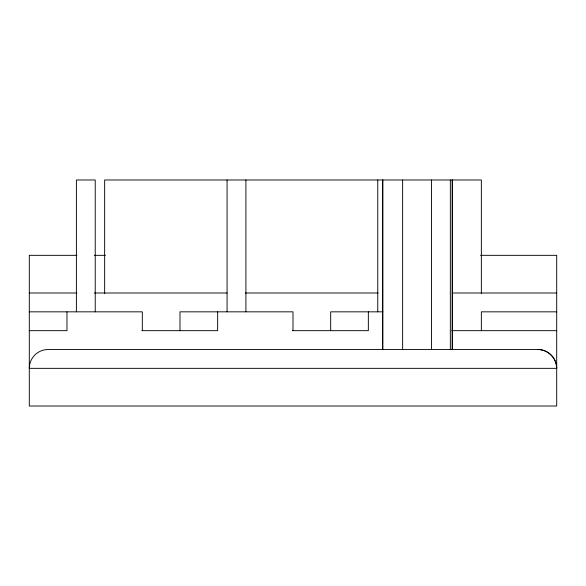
<?xml version="1.0" encoding="UTF-8"?>
<svg xmlns="http://www.w3.org/2000/svg" width="586" height="586" viewBox="0 0 586 586"><rect width="100%" height="100%" fill="white"/><g stroke="black" fill="none" stroke-linecap="round" stroke-linejoin="round"><path stroke-width="0.88" d="M76.913 255.328L29.3 255.328L29.3 406.017L556.7 406.017L556.7 255.328L480.593 255.328M94.309 255.328L105.407 255.328M29.3 293L76.913 293M94.309 293L227.112 293M245.388 293L378.153 293M452.224 293L556.7 293M29.3 311.833L142.317 311.833L142.317 330.672M382.87 311.833L330.672 311.833L330.672 330.672M556.7 311.833L481.355 311.833L481.355 330.672M29.3 330.672L66.972 330.672L66.972 311.833M141.863 330.672L217.655 330.672L217.655 311.833M292.546 330.672L368.345 330.672L368.345 311.833M451.887 330.672L556.7 330.672M537.867 349.505L48.133 349.505A18.833 18.833 0 0 0 29.3 368.345L556.7 368.345C556.766 358.258 547.947 349.446 537.867 349.505A18.833 18.833 0 0 1 556.7 368.345M481.355 293.366L481.355 179.983L104.645 179.983L104.645 293.366M452.502 179.983L452.502 349.139M452.121 179.983L452.121 349.139M450.334 179.983L450.334 349.139M431.464 179.983L431.464 349.139M402.633 179.983L402.633 349.139M382.9 179.983L382.9 349.139M382.519 179.983L382.519 349.139M377.758 179.983L377.758 311.833M293 330.672L293 311.833L179.983 311.833L179.983 330.672M245.908 179.983L245.908 311.833M227.075 179.983L227.075 311.833M95.225 311.833L95.225 179.983L76.392 179.983L76.392 311.833"/></g></svg>
